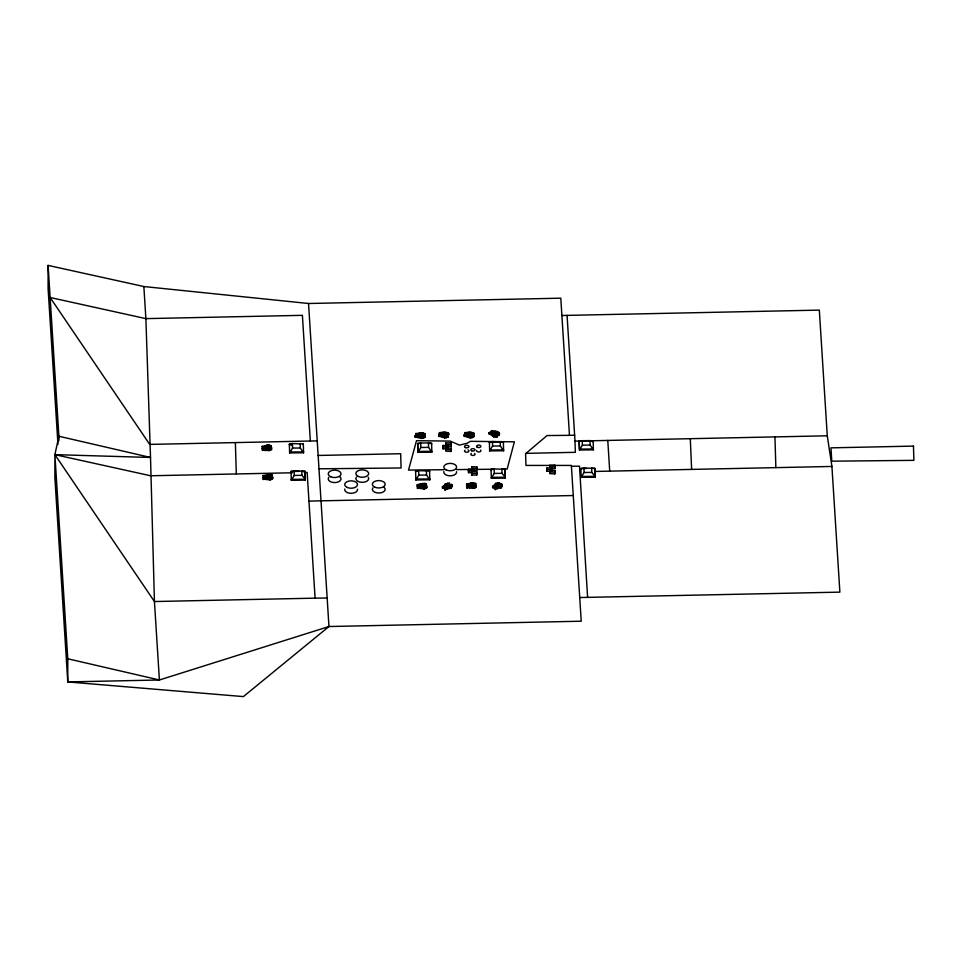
<?xml version="1.0" encoding="UTF-8"?>
<svg xmlns="http://www.w3.org/2000/svg" width="962" height="962" viewBox="0 0 962 962"><rect width="100%" height="100%" fill="white"/><g stroke="black" fill="none" stroke-linecap="round" stroke-linejoin="round"><path stroke-width="1.44" d="M423.424 434.235L423.4 436.76L423.424 434.235L424.988 433.838L423.701 433.128L415.812 433.489L415.656 435.353L417.712 435.978L415.404 435.413L415.223 437.301C418.217 436.652 422.655 440.404 424.891 436.904M448.268 485.004L447.522 483.585L444.865 485.173L445.923 486.002L448.268 485.004L445.923 485.774L444.865 484.932M498.424 484.583L497.667 483.164L495.009 484.752L496.067 485.582L498.424 484.583L496.067 485.353L495.009 484.523M472.871 470.045L476.779 470.31L476.924 466.979L472.017 466.63L471.572 469.961L472.017 466.63M438.648 435.089L441.173 435.173L439.333 434.451L439.562 432.611L445.334 432.046L448.665 433.357L447.053 433.682L446.873 434.908L448.328 435.113C449.134 438.864 443.229 437.89 441.414 436.856L441.546 435.269L438.648 435.089L438.648 436.387L441.546 436.568L441.546 435.269M464.778 433.165L467.147 433.549L466.618 434.776L464.778 434.463L465.019 432.623L470.779 432.07L474.122 433.381L472.498 433.706L472.306 434.932L473.773 435.137C474.579 438.888 468.662 437.914 466.859 436.868L466.991 435.281L464.081 435.101L464.081 436.399L466.991 436.58L466.991 435.281M418.999 436.327L419.143 435.137L422.486 435.281L421.512 436.58L418.999 436.099L421.512 436.339L422.486 435.281M445.827 449.458L446.115 447.847L451.226 448.136L450.937 451.443L445.827 451.142L445.827 449.458L450.937 449.759L451.226 448.136M549.723 471.921L550.011 470.322L555.122 470.61L554.833 473.905L549.723 473.605L549.723 471.921L554.833 472.222L555.122 470.61M448.244 436.808L448.328 435.113M473.689 436.832L473.773 435.137M263.396 449.555L262.349 450.228C264.033 450.553 274.627 450.745 270.226 448.833M263.023 475.601L265.5 476.178L265.536 477.861L263.035 477.465L263.023 475.601L270.659 474.422L272.15 474.975L270.731 475.529L271.104 476.743C275.505 478.655 264.923 478.463 263.239 478.138L264.273 477.465M264.273 478.763L263.239 479.437C265.993 478.487 272.511 482.082 272.703 477.128M418.494 486.471L417.448 487.145C419.143 487.469 429.725 487.662 425.324 485.762L424.951 484.547L426.37 483.994L424.879 483.429L417.243 484.62L419.721 485.197L418.458 485.582L418.494 487.77L417.448 488.443C420.25 487.445 425.432 490.764 426.827 487.037M467.881 487.265L466.835 487.938C469.636 486.94 474.819 490.259 476.202 486.531M442.364 435.341L442.628 434.391L445.947 434.68L444.841 435.93L442.364 435.341L444.841 435.702L445.947 434.68M442.364 435.57L442.628 434.391M471.392 434.704L470.286 435.954L467.797 435.582L468.073 434.415L471.392 434.704L468.073 434.415M415.223 437.301L415.404 435.413M415.656 435.353L415.812 433.489M416.462 435.858L416.835 434.571L418.073 434.319L415.656 434.054M417.712 435.978L418.073 434.319M415.223 436.002C418.085 435.353 423.484 439.393 424.988 435.137M422.991 433.333L422.041 434.704L419.167 434.427L419.456 433.177L422.991 433.333L419.456 433.177M447.234 487.554L447.234 488.852L445.141 490.031L445.141 488.732C446.729 487.073 453.691 487.806 451.382 484.451L450.168 484.968L448.653 484.102L449.254 483.177L445.37 483.826L444.155 486.82M447.234 488.852L450.841 488.311L452.164 485.088M497.39 487.145L497.39 488.431L495.286 489.61L495.286 488.311C496.885 486.652 503.847 487.397 501.527 484.03L500.312 484.547L498.797 483.682L499.41 482.756L495.526 483.405L494.3 486.411M497.39 488.431L500.998 487.89L502.32 484.668M450.228 486.519L449.591 485.149L447.077 486.664L448.16 487.397L450.432 485.81M500.384 486.099L499.735 484.728L497.234 486.255L498.316 486.976L500.384 486.099L500.312 484.547M438.648 436.387L438.888 434.499M439.333 434.451L439.562 432.611M439.947 434.992L440.488 433.73L441.702 433.525L439.333 433.153M439.947 435.882L440.488 433.321M441.173 435.173L441.702 433.525M442.773 433.453L443.205 432.455L446.705 432.768L445.61 434.09L442.773 433.453L445.61 433.862L446.705 432.768M442.773 433.682L443.205 432.455M447.053 433.682L447.053 434.98L448.496 435.052L448.665 433.357M464.081 435.101L466.618 435.185L467.147 433.549M464.778 434.463L465.019 432.623M465.392 435.004L465.945 433.742L467.147 433.958M465.392 435.894L465.945 433.333M468.217 433.706L468.65 432.467L472.162 432.78L471.055 434.102L468.217 433.465L471.055 433.874L472.162 432.78M472.498 433.706L472.498 434.992L473.941 435.064L474.122 433.381M447.979 437.169L448.244 435.521M473.424 437.193L473.689 435.533M289.61 452.922L292.544 448.076L292.412 443.602L303.319 443.951L303.559 452.777L289.61 452.922L289.37 444.095L292.412 443.602M291.294 480.266L294.228 475.42L294.095 470.947L305.014 471.296L305.255 480.134L291.294 480.266L291.053 471.44L294.095 470.947M420.695 443.001L420.827 447.474L417.893 452.32L431.842 452.176L428.571 447.39L428.439 442.917L420.695 443.001L417.652 443.482L417.893 452.32M415.849 479.966L418.783 475.12L418.65 470.646L429.569 470.995L429.81 479.822L415.849 479.966L415.608 471.139L418.65 470.646M489.646 450.901L492.58 446.055L492.448 441.582L503.366 441.931L503.607 450.769L489.646 450.901L489.405 442.075L492.448 441.582M491.341 478.258L494.276 473.412L494.143 468.939L505.05 469.288L505.29 478.114L491.341 478.258L491.101 469.42L494.143 468.939M582.238 440.68L582.371 445.153L579.437 450L593.398 449.855L590.127 445.081L589.983 440.608L582.238 440.68L579.196 441.173L579.437 450M581.132 477.344L584.066 472.498L583.922 468.025L594.841 468.374L595.081 477.212L581.132 477.344L580.892 468.518L583.922 468.025M497.763 433.429L496.717 435.798L497.763 433.429L499.47 433.525L497.39 431.529L491.75 430.639L491.137 432.371L492.075 432.804M489.117 432.659L491.654 432.984L491.618 434.824L489.117 433.958L489.117 432.659C492.027 433.08 493.217 436.724 497.017 435.642L497.883 435.04L496.717 434.499M491.293 433.766L491.293 435.064L493.879 436.796L497.017 436.94L497.883 435.04M492.135 433.778L493.061 432.984L495.875 434.283L494.131 434.932L492.135 434.006L495.875 434.283M492.135 434.006L493.061 432.984M265.716 446.969L269.24 446.452L265.716 446.969L265.692 445.707L267.965 445.31L269.216 445.478L269.24 446.452M266.606 476.166L270.118 475.661L266.606 476.166L266.57 474.903L268.843 474.519L270.094 474.687L270.118 475.661M420.791 483.922L420.827 485.185L423.737 485.149L424.314 483.706L420.791 483.922L424.314 483.706M470.177 483.405L470.202 484.439L473.725 483.934L470.202 484.668L470.177 483.405L472.45 483.02L473.701 483.189L473.725 484.163M444.865 485.173L447.522 483.814M495.009 484.752L496.476 483.67L498.424 483.766M489.117 433.958L489.766 432.191M491.137 432.371L491.75 430.639M492.075 431.517L490.668 432.936L491.654 433.393L493.025 431.998L491.137 431.084M489.766 433.489L490.668 433.826L493.025 431.998M493.891 432.166L494.997 431.361L497.955 432.72L496.164 433.453L493.891 432.166L496.164 433.213L497.955 432.72M493.891 432.395L494.997 431.589L497.186 431.902M497.763 434.728L499.037 435.137L499.47 433.525M447.077 486.664L449.591 485.377L450.432 486.05M497.234 486.255L498.833 485.137L500.577 485.401M449.675 483.501L448.677 485.557M446.332 487.806L445.033 486.784L443.975 487.193L445.31 488.239L446.332 487.806L445.033 486.375L443.975 486.784L443.975 488.083L442.424 488.035L442.424 486.736L444.155 485.533M442.424 488.035L444.312 486.952M496.476 487.385L495.177 485.954L494.119 486.363L494.119 487.662L492.58 487.614L492.58 486.315L494.3 485.113M419.167 434.427L422.775 434.295M445.141 490.031L444.528 488.239L446.332 487.397M444.528 489.538L445.31 489.129M495.286 489.61L494.672 487.83L496.476 486.976M263.396 448.256L262.349 448.929C264.033 449.254 274.627 449.446 270.226 447.534L269.841 446.32L271.272 445.779L267.46 445.009L264.754 445.995L264.754 447.438M467.881 485.966L466.835 486.64C468.518 486.964 479.112 487.157 474.699 485.245L474.326 484.03L475.757 483.477L471.945 482.708L469.24 483.694L469.24 484.992M265.993 447.667L266.161 448.617L269.36 448.28L266.161 448.845L265.993 447.667L268.41 447.294L269.336 447.45L269.36 448.508M267.039 478.054L270.238 477.717L267.039 478.054L266.883 476.875L269.3 476.503L270.214 476.659L270.238 477.717M421.26 487.061L424.458 486.724L421.26 487.061L421.103 485.882L423.52 485.509L424.434 485.666L424.458 486.724M470.646 486.556L473.845 486.219L470.646 486.556L470.478 485.377L472.895 485.004L473.821 485.161L473.845 486.219M442.424 486.736L443.975 486.784M492.58 486.315L494.119 486.363M447.077 486.435L448.16 487.157L450.228 486.291M497.234 486.014L498.316 486.748L500.384 485.87M441.414 435.558L444.576 436.52L447.979 435.87M466.859 435.57L470.009 436.544L473.424 435.894M467.797 435.582L471.043 435.738M269.216 445.478L265.692 445.707M270.094 474.687L266.57 474.903M470.177 483.645L473.701 483.189M265.993 447.895L269.336 447.45M270.214 476.659L266.883 476.875M424.434 485.666L421.103 485.882M473.821 485.161L470.478 485.377M271.272 445.779L271.284 447.474L269.841 447.619L269.781 445.214M270.731 475.529L270.731 476.827L272.162 476.683L272.15 474.975M426.37 483.994L426.382 485.69L424.951 485.846L424.879 483.429M475.757 483.477L475.769 485.185L474.326 485.329L474.326 484.03M262.133 446.404L264.622 446.969L263.347 447.366L263.396 448.665L264.658 448.653L262.157 448.256L262.133 446.404L264.754 445.995M466.618 484.102L469.095 484.68L469.143 486.363L466.642 485.966L466.618 484.102L469.24 483.694M468.386 469.336L473.508 469.083L473.677 470.779L468.554 470.947L468.386 469.336L468.554 472.643L472.402 472.51M422.486 435.509L419.143 435.137M471.596 471.741L476.695 471.596L476.755 475L471.669 475.072L471.596 471.741L471.669 475.072M57.96 444.408L48.1 288.552L48.1 265.404L143.855 286.532L308.537 303.499L560.798 298.184L569.468 435.329L574.639 435.221M561.892 315.488L819.323 310.113L827.272 435.798L831.926 466.45L839.874 592.135L579.725 597.534M317.219 440.873L149.687 444.396L50.132 297.498L145.887 318.626L302.393 315.332L310.341 441.017M445.899 442.905L446.007 446.236L445.899 442.905L450.95 442.797L451.142 446.127L447.294 446.212M567.063 315.428L575.011 441.125L827.272 435.798M446.007 444.54L451.142 444.432M318.145 455.459L400.661 453.727L401.094 467.977L318.987 468.807M526.022 453.355L575.348 452.32L575.011 441.125M555.038 466.907L549.903 467.015L549.795 465.367L554.846 465.259L555.038 468.59L551.19 468.674M292.388 472.775L150.637 475.769L54.882 454.641L58.898 436.243L48.1 265.404M304.196 472.534L307.143 472.462L315.091 598.148L327.152 598.027M594.696 471.452L831.926 466.45M308.958 501.094L573.28 495.526M315.091 598.148L154.437 601.539L54.882 454.641L150.517 457.467L154.437 601.539L159.403 679.99L67.785 681.926L54.882 477.789L54.882 454.641L67.785 658.778L67.785 681.926L243.386 696.596L328.956 626.527L581.228 621.212L571.368 465.428L525.949 465.428L525.601 453.727L547.029 435.558L569.468 435.329M443.205 432.684L446.705 432.996M472.162 433.02L468.65 432.467M471.669 473.388L476.755 473.316L476.755 475M493.59 442.039L503.366 441.931L503.366 442.821M588.96 441.077L593.157 441.029L593.398 449.855M420.442 443.458L417.652 443.482L417.893 451.431L431.842 451.286M428.811 443.374L431.601 443.35L431.842 452.176M292.544 448.076L300.288 448.003L303.559 452.777M492.58 446.055L500.336 445.983L503.607 450.769M582.371 445.153L590.127 445.081M420.827 447.474L428.571 447.39M289.61 452.032L303.559 451.887M489.646 450.024L503.607 449.879M593.398 448.977L579.437 449.11L579.196 441.173M571.428 466.257L579.497 466.173L587.614 597.462M443.867 469.721L408.525 470.081L416.498 440.704L450.204 441.089L459.451 445.117L467.135 443.254L470.43 441.317L514.393 441.823L507.142 469.083L502.813 469.131M456.265 469.6L471.705 469.444M476.863 469.396L494.167 469.215M299.422 471.356L291.053 471.44L291.053 472.33M302.224 471.332L305.014 471.296L305.255 480.134M493.891 469.396L491.101 469.42L491.101 470.31M502.26 469.312L505.05 469.288L505.29 478.114M586.471 468.458L580.892 468.518L580.892 469.408M592.051 468.41L594.841 468.374L595.081 477.212M418.398 471.103L415.608 471.139L415.608 472.029M294.228 475.42L301.984 475.348L305.255 479.244L291.294 479.377M494.276 473.412L502.02 473.328L505.29 477.224L491.341 477.368M584.066 472.498L591.81 472.426L595.081 476.322L581.132 476.467M418.783 475.12L426.539 475.048L429.81 479.822M270.731 476.827L271.104 478.042L272.703 478.427M415.849 479.076L429.81 478.944M417.243 485.918L419.757 486.868L418.494 486.88L418.458 485.173M443.025 445.49L448.208 445.454L448.244 448.761L443.061 448.797L443.025 445.49L443.025 447.186M448.244 447.065L443.061 447.102L443.061 448.797M550.841 471.224L546.957 471.26L546.921 467.965L552.104 467.929L552.14 471.224L552.104 467.929M546.957 469.564L552.14 469.528M442.628 434.632L445.947 434.92M415.404 436.712L416.462 436.748L416.835 434.163M471.572 468.266L476.779 468.614L476.779 470.31M589.983 440.608L593.157 441.029L593.157 441.919M428.439 442.917L431.601 443.35L431.601 444.228M446.873 436.207L448.328 436.411M472.306 436.231L473.773 436.435M67.785 658.778L159.403 679.99L328.956 626.527L308.537 303.499M493.061 433.213L495.346 433.585M492.075 431.926L493.025 432.407M291.39 445.165L289.37 444.095L289.37 444.985M502.32 485.966L501.527 484.03M448.665 434.656L447.474 433.886L447.474 432.587M494.672 487.83L495.286 488.311M449.675 484.8L449.254 483.177M444.528 488.239L445.141 488.732M499.47 434.824L498.941 432.539M555.038 468.59L554.846 465.259M451.142 446.127L450.95 442.797M549.795 465.367L549.903 467.015M690.295 438.684L691.618 469.408M607.78 440.428L609.716 471.139M143.855 286.532L145.887 318.626L150.517 457.467L58.898 436.243L58.898 440.584M774.939 436.904L775.865 467.64M591.678 467.953L591.81 472.426M501.887 468.855L502.02 473.328M500.204 441.51L500.336 445.983M426.406 470.574L426.539 475.048M419.721 485.197L419.757 486.868M301.84 470.875L301.984 475.348M300.156 443.53L300.288 448.003M264.622 446.969L264.658 448.653M235.365 442.592L236.315 473.953M554.833 472.222L554.833 473.905M550.011 470.322L550.011 472.005M546.921 467.965L546.957 471.26M502.008 484.331L502.008 485.618M501.923 485.666L501.923 486.964M501.262 486.387L501.262 487.686M500.998 486.592L500.998 487.89M499.819 483.08L499.819 484.379M499.037 433.838L499.037 435.137M498.797 483.682L498.833 485.137M498.112 432.154L498.112 433.453M497.691 487.385L497.691 488.684M497.39 431.529L497.39 432.828M497.522 435.377L497.522 436.676M497.017 435.642L497.017 436.94M495.526 483.405L495.526 484.704M495.466 487.409L494.119 486.772L495.177 485.954M495.262 435.678L495.262 436.976M494.456 485.233L494.456 486.531M493.879 435.497L493.879 436.796M493.458 435.401L493.458 436.7M493.157 486.772L493.157 488.071M490.668 432.527L490.668 433.826M489.405 442.075L489.405 442.965M476.924 466.979L476.924 468.662M476.695 471.596L476.695 473.28M476.202 485.233L476.214 487.313M474.903 486.688L474.903 487.987M473.941 433.778L473.941 435.064M473.641 487.061L473.641 488.359M473.508 469.083L473.508 470.767M473.208 487.145L473.208 488.443M472.919 432.611L472.919 433.91M471.945 482.708L471.945 484.006M471.885 432.467L471.885 433.766M471.849 436.351L471.849 437.65M470.466 436.52L470.466 437.818M470.009 436.544L470.009 437.83M469.721 486.387L469.733 487.987M469.095 484.68L467.833 485.064L467.881 486.375L467.833 484.656M468.554 470.947L468.554 472.643M467.724 432.611L467.724 433.91M466.823 486.038L466.835 487.938M464.333 434.511L464.333 435.81M451.863 484.74L451.767 487.385M451.382 484.451L451.382 485.75M451.106 486.808L451.106 488.107M450.937 449.759L450.937 451.443M450.841 487.012L450.841 488.311M448.496 433.754L448.496 435.052M448.208 445.454L448.244 448.761M447.474 483.213L447.474 484.511M447.546 487.806L447.546 489.093M446.608 483.585L446.608 484.884M446.44 432.443L446.44 433.742M446.416 436.339L446.416 437.638M446.115 447.847L446.115 449.543M445.37 483.826L445.37 485.113M445.033 436.507L445.033 437.806M444.576 436.52L444.576 437.818M443.013 487.193L443.013 488.492M442.279 432.599L442.279 433.898M429.569 470.995L429.569 471.885M426.827 485.738L426.827 487.818M425.517 487.205L425.517 488.504M424.988 433.838L424.855 437.301M424.651 436.375L424.651 437.674M424.254 487.578L424.254 488.864M423.809 483.441L423.809 484.74M423.821 487.65L423.821 488.949M423.737 485.149L420.827 485.185M423.136 436.904L423.136 438.203M422.558 483.225L422.558 484.523M421.777 437.133L421.777 438.431M421.488 432.684L421.488 433.982M421.332 437.169L421.332 438.468M420.334 486.892L420.346 488.492M419.853 484.211L419.853 485.654M418.518 433.369L418.47 434.812M418.145 436.051L418.061 437.65M417.436 486.544L417.448 488.443M417.243 484.62L417.255 486.483M303.319 443.951L303.319 444.841M272.607 476.731L272.619 478.811M271.717 447.522L271.729 449.603M271.296 478.186L271.296 479.485M271.104 476.743L271.104 478.042M270.418 448.989L270.418 450.288M270.033 478.559L270.033 479.858M269.613 478.643L269.613 479.942M269.156 449.35L269.156 450.649M268.711 445.226L268.711 446.524M268.723 449.434L268.723 450.733M267.46 445.009L267.46 446.296M266.113 477.886L266.125 479.485M265.5 476.178L264.237 476.563L264.273 477.873L264.237 476.154M265.235 448.677L265.247 450.276M263.347 446.957L263.396 448.665M263.215 477.537L263.239 479.437M262.337 448.328L262.349 450.228M474.615 453.523A2.092 1.202 0 0 1 474.302 455.146A2.092 1.202 0 0 1 471.476 455.11A2.092 1.202 0 0 1 471.296 453.475M456.577 471.717A6.421 3.704 0 0 1 450.036 475.817A6.421 3.704 0 0 1 443.855 471.536M468.025 449.939A2.201 1.275 0 0 1 468.518 451.707A2.201 1.275 0 0 1 465.452 451.996A2.201 1.275 0 0 1 464.959 450.216M480.603 450.108A2.152 1.239 0 0 1 479.028 451.96A2.152 1.239 0 0 1 476.659 450.42M368.266 477.272A6.421 3.704 0 0 1 362.109 482.323A6.421 3.704 0 0 1 356.397 477.104M339.814 476.707A6.421 3.704 0 0 1 335.305 482.575A6.421 3.704 0 0 1 328.751 477.38M357.503 489.201A6.421 3.704 0 0 1 350.962 493.302A6.421 3.704 0 0 1 344.781 489.021M383.958 487.133A6.421 3.704 0 0 1 379.449 493.001A6.421 3.704 0 0 1 372.895 487.818M913.467 446.103L830.952 447.847L831.793 461.183L913.9 460.353L913.467 446.103M424.879 435.533L423.424 435.533L424.891 435.606M471.62 450.769A2.092 1.202 0 0 0 474.987 450.012A2.092 1.202 0 0 0 472.174 448.701A2.092 1.202 0 0 0 471.62 450.769M465.452 447.583A2.201 1.275 0 0 0 468.927 446.681A2.201 1.275 0 0 0 465.836 445.394A2.201 1.275 0 0 0 465.452 447.583M477.224 447.21A2.152 1.239 0 0 0 480.82 446.645A2.152 1.239 0 0 0 478.174 445.129A2.152 1.239 0 0 0 477.224 447.21M358.237 476.443A6.421 3.704 0 0 0 368.614 474.134A6.421 3.704 0 0 0 359.956 470.105A6.421 3.704 0 0 0 358.237 476.443M330.591 476.731A6.421 3.704 0 0 0 340.969 474.41A6.421 3.704 0 0 0 332.323 470.382A6.421 3.704 0 0 0 330.591 476.731M347.09 487.433A6.421 3.704 0 0 0 357.467 485.125A6.421 3.704 0 0 0 348.809 481.084A6.421 3.704 0 0 0 347.09 487.433M374.735 487.157A6.421 3.704 0 0 0 385.113 484.848A6.421 3.704 0 0 0 376.455 480.808A6.421 3.704 0 0 0 374.735 487.157M446.164 469.949A6.421 3.704 0 0 0 456.541 467.64A6.421 3.704 0 0 0 447.883 463.612A6.421 3.704 0 0 0 446.164 469.949"/></g></svg>
